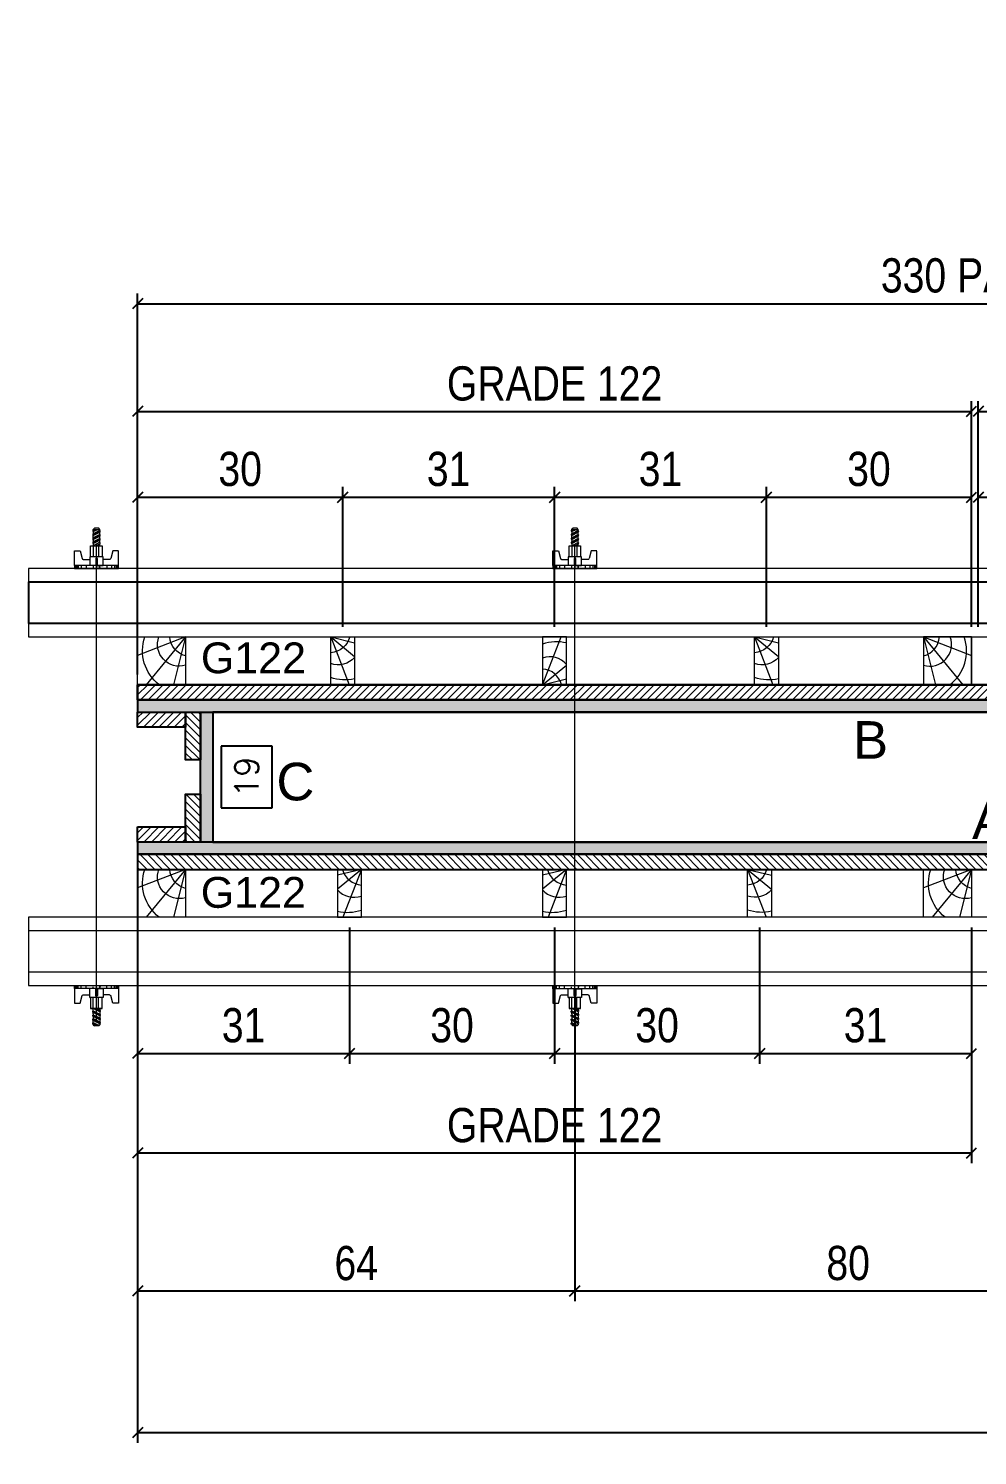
# Model space of a CAD drawing. Extents: x 2949 to 9203, y -16089 to 12527.
# Drawn here: x 4867.7 to 5145.4, y -4241.4 to -3824 of the extents above; entities that cross this region are included whole.
import ezdxf
from ezdxf.enums import TextEntityAlignment as Align

# ---------------------------------------------------------------- set-up
doc = ezdxf.new("R2010")
doc.units = 0
for name, color, linetype, lineweight in [('CONCRETO', 251, 'Continuous', 25), ('Hachura', 251, 'Continuous', 9), ('Madeira', 126, 'Continuous', 18), ('Perfil Metálico', 224, 'Continuous', 18), ('Texto Seção', 7, 'Continuous', 15)]:
    doc.layers.add(name, color=color, linetype=linetype, lineweight=lineweight)
for name, color, linetype in [('COTA', 241, 'Continuous'), ('MEIO_PONT', 93, 'Continuous'), ('Painéis', 200, 'Continuous'), ('SARRAFO', 251, 'Continuous'), ('TEXTO_GERAL', 7, 'Continuous')]:
    doc.layers.add(name, color=color, linetype=linetype)
doc.styles.add('ARIAL', font='arial.ttf')
doc.styles.add('COTA TECNICA 2X', font='techl___.ttf', dxfattribs={"height": 10})
doc.styles.add('ROMANS', font='romans.shx')
doc.styles.add('SANSSERIF', font='sas_____.pfb')
doc.dimstyles.new('Cota Seção interna', dxfattribs={"dimtxt": 7, "dimasz": 6, "dimexe": 0.18, "dimexo": 2, "dimgap": -4, "dimtad": 3, "dimdec": 1, "dimlfac": 0.5, "dimzin": 12, "dimdsep": 46, "dimtxsty": 'ROMANS', "dimblk": 'ARCHTICK', "dimcen": 0.09, "dimse1": 1, "dimse2": 1, "dimsd1": 1, "dimsd2": 1, "dimclrd": 180, "dimclre": 5, "dimclrt": 1, "dimadec": 0, "dimazin": 3, "dimtfac": 1, "dimtdec": 1, "dimtofl": 0, "dimtmove": 0, "dimatfit": 3, "dimldrblk": 'ARCHTICK', "dimfxl": 1, "dimtolj": 1, "dimtzin": 0, "dimarcsym": 0})
doc.dimstyles.new('SECAO PILAR', dxfattribs={"dimtxt": 10, "dimasz": 3, "dimexe": 3, "dimexo": 3, "dimgap": 3, "dimtad": 1, "dimdec": 1, "dimlfac": 0.5, "dimzin": 12, "dimdsep": 46, "dimtxsty": 'COTA TECNICA 2X', "dimblk1": 'OBLIQUE', "dimblk2": 'OBLIQUE', "dimsah": 1, "dimcen": 0.9, "dimclrd": 256, "dimclre": 256, "dimclrt": 256, "dimadec": 1, "dimazin": 3, "dimtfac": 1, "dimtdec": 1, "dimtmove": 0, "dimatfit": 3, "dimfxl": 1, "dimtolj": 1, "dimtzin": 12, "dimarcsym": 0})

# ---------------------------------------------------------------- blocks, each defined once
blk = doc.blocks.new('*D1775')
at = {"layer": 'COTA', "color": 180, "lineweight": -2, "transparency": 16777216}
for p, q in [((4939.01, -4033.97), (4924.01, -4033.97)), ((4924.01, -4033.97), (4924.01, -4051.97)), ((4939.01, -4051.97), (4939.01, -4033.97)), ((4924.01, -4051.97), (4939.01, -4051.97))]:
    blk.add_line(p, q, dxfattribs=at)
at = {"layer": 'Defpoints', "color": 0, "transparency": 16777216}
for p in [(4922, -4023.97), (4943.01, -4023.97), (4922, -4061.97)]:
    blk.add_point(p, dxfattribs=at)
at = {"layer": 'COTA', "color": 1, "transparency": 16777216, "insert": (4931.51, -4042.97), "char_height": 7, "attachment_point": 5, "rotation": 90, "style": 'ROMANS'}
blk.add_mtext('\\A1;19', dxfattribs=at)
blk = doc.blocks.new('_ArchTick')
at = {"color": 0, "linetype": 'ByBlock', "const_width": 0.15}
blk.add_lwpolyline([(-0.5, -0.5), (0.5, 0.5)], dxfattribs=at)
blk = doc.blocks.new('*D1801')
at = {"layer": 'COTA', "color": 180, "lineweight": -2, "transparency": 16777216}
for p, q in [((5272.6, -4027.8), (5246.6, -4027.8)), ((5246.6, -4027.8), (5246.6, -4042.8)), ((5272.6, -4042.8), (5272.6, -4027.8)), ((5246.6, -4042.8), (5272.6, -4042.8))]:
    blk.add_line(p, q, dxfattribs=at)
at = {"layer": 'Defpoints', "color": 0, "transparency": 16777216}
for p in [(4921.6, -4046.8), (4921.6, -4061.97), (5597.6, -4061.97)]:
    blk.add_point(p, dxfattribs=at)
at = {"layer": 'COTA', "color": 1, "transparency": 16777216, "insert": (5259.6, -4035.3), "char_height": 7, "attachment_point": 5, "style": 'ROMANS'}
blk.add_mtext('\\A1;338', dxfattribs=at)
blk = doc.blocks.new('C')
at = {"layer": 'Hachura', "color": 0}
for p, q in [((0, 3.22), (0, -3.22)), ((0.45, 3.22), (0, 3.22)), ((0.46, 3.16), (0, 3.16)), ((0.46, 3.05), (0, 3.05)), ((0.46, 2.88), (0, 2.88)), ((0, 2.75), (0, -1.16)), ((0.46, 2.65), (0, 2.65)), ((0.46, 2.23), (0, 2.23)), ((0.45, -3.23), (0.45, 3.22)), ((0.45, 3.22), (2.58, 3.22)), ((2.58, 2.39), (1.47, 2.09)), ((2.58, 3.22), (2.58, 2.39)), ((0.46, 1.51), (0, 1.51)), ((0.39, 0.49), (0.17, 0.49)), ((1.74, 0.97), (0.45, 0.97)), ((1.45, 0.1), (0.45, 0.1)), ((1.35, 1.94), (1.35, 0.96)), ((1.74, -0.97), (1.74, 0.97)), ((1.74, 0.97), (1.74, 0.84)), ((1.74, 0.97), (1.74, 0.84)), ((1.74, 0.84), (3.35, 0.84)), ((3.35, 0.45), (1.74, 0.45)), ((3.32, 0.84), (3.32, -0.84)), ((3.35, 0.84), (3.35, -0.84)), ((3.68, 0.45), (3.35, 0.45)), ((3.84, -0.52), (3.35, 0.45)), ((3.35, 0.06), (3.67, -0.57)), ((3.68, 0.45), (4.16, -0.52)), ((3.72, 0.5), (4.25, -0.57)), ((4.37, -0.55), (3.83, 0.53)), ((4.15, 0.45), (3.93, 0.45)), ((4.42, -0.52), (3.93, 0.45)), ((4.15, 0.45), (4.26, 0.45)), ((4.26, 0.45), (4.74, -0.52)), ((4.3, 0.5), (4.83, -0.57)), ((4.95, -0.55), (4.41, 0.53)), ((4.51, 0.45), (4.84, 0.45)), ((5, -0.52), (4.51, 0.45)), ((4.84, 0.45), (5.32, -0.52)), ((4.88, 0.5), (5.41, -0.57)), ((5.53, -0.55), (4.99, 0.53)), ((5.58, -0.52), (5.09, 0.45)), ((5.42, 0.45), (5.09, 0.45)), ((5.58, -0.52), (5.09, 0.45)), ((5.42, 0.45), (5.74, -0.19)), ((5.46, 0.5), (5.74, -0.07)), ((5.74, 0.19), (5.57, 0.53)), ((5.74, 0.32), (5.68, 0.45)), ((5.68, 0.45), (5.74, 0.45)), ((5.74, 0.45), (5.9, 0.29)), ((5.74, 0.45), (5.74, -0.52)), ((5.9, -0.36), (5.9, 0.29)), ((0.45, 0), (0, 0)), ((0.46, -1.52), (0, -1.52)), ((0.08, -0.48), (0.29, -0.48)), ((0.29, -0.48), (0.4, -0.48)), ((0.45, 0), (0.45, -0.97)), ((0.45, -0.16), (1.45, -0.16)), ((0.45, -0.65), (0.45, -0.32)), ((0.45, -3.23), (0.45, -0.65)), ((0.45, -0.97), (1.74, -0.97)), ((1.35, -1.94), (1.35, -0.97)), ((3.35, -0.32), (1.74, -0.32)), ((3.35, -0.84), (1.74, -0.84)), ((3.35, -0.07), (3.58, -0.52)), ((3.35, -0.52), (3.58, -0.52)), ((3.84, -0.52), (4.16, -0.52)), ((4.42, -0.52), (4.74, -0.52)), ((4.63, -0.52), (4.74, -0.52)), ((5, -0.52), (5.32, -0.52)), ((5.58, -0.52), (5.74, -0.52)), ((5.74, -0.52), (5.9, -0.36)), ((5.74, -0.52), (5.74, -0.52)), ((0.46, -2.23), (0, -2.23)), ((0.46, -2.65), (0, -2.65)), ((0.46, -2.88), (0, -2.88)), ((0.46, -3.05), (0, -3.05)), ((0.46, -3.16), (0, -3.16)), ((0, -3.22), (2.57, -3.22)), ((2.58, -2.39), (1.47, -2.1)), ((2.58, -3.23), (2.58, -2.39))]:
    blk.add_line(p, q, dxfattribs=at)
for centre, radius, start, end in [((1.52, 1.94), 0.161, 104.7436, 180), ((1.44, -0.03), 0.129, 272.695, 87.305), ((3.81, 0.39), 0.143, 25.5688, 154.4312), ((4.39, 0.39), 0.143, 25.5688, 154.4312), ((4.97, 0.39), 0.143, 25.5688, 154.4312), ((5.55, 0.39), 0.143, 25.5688, 154.4312), ((0.17, -0.37), 0.174, 221.744, 317.8592), ((1.52, -1.94), 0.161, 180, 255.2564), ((3.71, -0.4), 0.174, 222.1408, 318.256), ((4.29, -0.4), 0.174, 222.1408, 318.256), ((4.87, -0.4), 0.174, 222.1408, 318.256), ((5.45, -0.4), 0.174, 222.1408, 318.256), ((5.61, -0.4), 0.174, 317.8592, 318.256)]:
    blk.add_arc(centre, radius, start, end, dxfattribs=at)
blk = doc.blocks.new('_Oblique')
at = {"color": 0, "linetype": 'ByBlock', "lineweight": -2}
blk.add_line((-0.5, -0.5), (0.5, 0.5), dxfattribs=at)
blk = doc.blocks.new('*D1802')
at = {"layer": 'COTA', "lineweight": -2, "transparency": 16777216}
for p, q in [((4899.6, -4012.97), (4899.6, -3901.48)), ((5559.6, -4012.97), (5559.6, -3901.48)), ((4899.6, -3904.48), (5559.6, -3904.48))]:
    blk.add_line(p, q, dxfattribs=at)
at = {"layer": 'Defpoints', "color": 0, "transparency": 16777216}
for p in [(5559.6, -3904.48), (4899.6, -4015.97), (5559.6, -4015.97)]:
    blk.add_point(p, dxfattribs=at)
at = {"layer": 'COTA', "lineweight": -2, "transparency": 16777216, "xscale": 3, "yscale": 3, "zscale": 3, "rotation": 180}
blk.add_blockref('_Oblique', (4899.6, -3904.48), dxfattribs=at)
at = {"layer": 'COTA', "lineweight": -2, "transparency": 16777216, "xscale": 3, "yscale": 3, "zscale": 3}
blk.add_blockref('_Oblique', (5559.6, -3904.48), dxfattribs=at)
at = {"layer": 'COTA', "transparency": 16777216, "insert": (5148.6, -3896.26), "char_height": 10, "attachment_point": 5, "style": 'COTA TECNICA 2X'}
blk.add_mtext('\\A1;330 PAINEL', dxfattribs=at)
blk = doc.blocks.new('PONTALETE')
at = {"layer": 'Madeira'}
for q in [(2.71, 7), (7, 5.76), (7, 1.74)]:
    blk.add_line((0, 0), q, dxfattribs=at)
blk.add_lwpolyline([(0, 0), (7, 0), (7, 7), (0, 7)], close=True, dxfattribs=at)
for centre, radius, start, end in [((2.04, 0.06), 6.23, 37.2818, 109.0913), ((1.09, 0.9), 3.19, 343.603, 109.9847), ((-0.21, -0.78), 3.09, 14.6322, 86.0383)]:
    blk.add_arc(centre, radius, start, end, dxfattribs=at)
blk = doc.blocks.new('MEIO PONTALETE')
at = {"layer": 'Madeira'}
for q in [(2.71, 7), (3.5, 2.88), (3.5, 0.87)]:
    blk.add_line((0, 0), q, dxfattribs=at)
blk.add_lwpolyline([(0, 0), (3.5, 0), (3.5, 7), (0, 7)], close=True, dxfattribs=at)
for centre, radius, start, end in [((2.04, 0.06), 6.23, 76.4499, 109.0913), ((1.09, 0.9), 3.19, 40.9063, 109.9847), ((-0.21, -0.78), 3.09, 14.6322, 86.0383)]:
    blk.add_arc(centre, radius, start, end, dxfattribs=at)
blk = doc.blocks.new('*D1805')
at = {"layer": 'COTA', "lineweight": -2, "transparency": 16777216}
for p, q in [((4899.6, -3998.97), (4899.6, -3958.1)), ((4899.6, -3961.1), (4959.6, -3961.1)), ((4959.6, -3998.97), (4959.6, -3958.1))]:
    blk.add_line(p, q, dxfattribs=at)
at = {"layer": 'Defpoints', "color": 0, "transparency": 16777216}
for p in [(4959.6, -3961.1), (4899.6, -4001.97), (4959.6, -4001.97)]:
    blk.add_point(p, dxfattribs=at)
at = {"layer": 'COTA', "lineweight": -2, "transparency": 16777216, "xscale": 3, "yscale": 3, "zscale": 3, "rotation": 180}
blk.add_blockref('_Oblique', (4899.6, -3961.1), dxfattribs=at)
at = {"layer": 'COTA', "lineweight": -2, "transparency": 16777216, "xscale": 3, "yscale": 3, "zscale": 3}
blk.add_blockref('_Oblique', (4959.6, -3961.1), dxfattribs=at)
at = {"layer": 'COTA', "transparency": 16777216, "insert": (4929.6, -3952.88), "char_height": 10, "attachment_point": 5, "style": 'COTA TECNICA 2X'}
blk.add_mtext('\\A1;30', dxfattribs=at)
blk = doc.blocks.new('*D1806')
at = {"layer": 'COTA', "lineweight": -2, "transparency": 16777216}
for p, q in [((4959.6, -3998.97), (4959.6, -3958.1)), ((4959.6, -3961.1), (5021.6, -3961.1)), ((5021.6, -3998.97), (5021.6, -3958.1))]:
    blk.add_line(p, q, dxfattribs=at)
at = {"layer": 'Defpoints', "color": 0, "transparency": 16777216}
for p in [(5021.6, -3961.1), (4959.6, -4001.97), (5021.6, -4001.97)]:
    blk.add_point(p, dxfattribs=at)
at = {"layer": 'COTA', "lineweight": -2, "transparency": 16777216, "xscale": 3, "yscale": 3, "zscale": 3, "rotation": 180}
blk.add_blockref('_Oblique', (4959.6, -3961.1), dxfattribs=at)
at = {"layer": 'COTA', "lineweight": -2, "transparency": 16777216, "xscale": 3, "yscale": 3, "zscale": 3}
blk.add_blockref('_Oblique', (5021.6, -3961.1), dxfattribs=at)
at = {"layer": 'COTA', "transparency": 16777216, "insert": (4990.6, -3952.88), "char_height": 10, "attachment_point": 5, "style": 'COTA TECNICA 2X'}
blk.add_mtext('\\A1;31', dxfattribs=at)
blk = doc.blocks.new('*D1807')
at = {"layer": 'COTA', "lineweight": -2, "transparency": 16777216}
for p, q in [((5021.6, -3998.97), (5021.6, -3958.1)), ((5021.6, -3961.1), (5083.6, -3961.1)), ((5083.6, -3998.97), (5083.6, -3958.1))]:
    blk.add_line(p, q, dxfattribs=at)
at = {"layer": 'Defpoints', "color": 0, "transparency": 16777216}
for p in [(5083.6, -3961.1), (5021.6, -4001.97), (5083.6, -4001.97)]:
    blk.add_point(p, dxfattribs=at)
at = {"layer": 'COTA', "lineweight": -2, "transparency": 16777216, "xscale": 3, "yscale": 3, "zscale": 3, "rotation": 180}
blk.add_blockref('_Oblique', (5021.6, -3961.1), dxfattribs=at)
at = {"layer": 'COTA', "lineweight": -2, "transparency": 16777216, "xscale": 3, "yscale": 3, "zscale": 3}
blk.add_blockref('_Oblique', (5083.6, -3961.1), dxfattribs=at)
at = {"layer": 'COTA', "transparency": 16777216, "insert": (5052.6, -3952.88), "char_height": 10, "attachment_point": 5, "style": 'COTA TECNICA 2X'}
blk.add_mtext('\\A1;31', dxfattribs=at)
blk = doc.blocks.new('*D1808')
at = {"layer": 'COTA', "lineweight": -2, "transparency": 16777216}
for p, q in [((5083.6, -3998.97), (5083.6, -3958.1)), ((5083.6, -3961.1), (5143.6, -3961.1)), ((5143.6, -3998.97), (5143.6, -3958.1))]:
    blk.add_line(p, q, dxfattribs=at)
at = {"layer": 'Defpoints', "color": 0, "transparency": 16777216}
for p in [(5143.6, -3961.1), (5083.6, -4001.97), (5143.6, -4001.97)]:
    blk.add_point(p, dxfattribs=at)
at = {"layer": 'COTA', "lineweight": -2, "transparency": 16777216, "xscale": 3, "yscale": 3, "zscale": 3, "rotation": 180}
blk.add_blockref('_Oblique', (5083.6, -3961.1), dxfattribs=at)
at = {"layer": 'COTA', "lineweight": -2, "transparency": 16777216, "xscale": 3, "yscale": 3, "zscale": 3}
blk.add_blockref('_Oblique', (5143.6, -3961.1), dxfattribs=at)
at = {"layer": 'COTA', "transparency": 16777216, "insert": (5113.6, -3952.88), "char_height": 10, "attachment_point": 5, "style": 'COTA TECNICA 2X'}
blk.add_mtext('\\A1;30', dxfattribs=at)
blk = doc.blocks.new('*D1809')
at = {"layer": 'COTA', "lineweight": -2, "transparency": 16777216}
for p, q in [((4899.6, -3998.97), (4899.6, -3932.98)), ((4899.6, -3935.98), (5143.6, -3935.98)), ((5143.6, -3998.97), (5143.6, -3932.98))]:
    blk.add_line(p, q, dxfattribs=at)
at = {"layer": 'Defpoints', "color": 0, "transparency": 16777216}
for p in [(5143.6, -3935.98), (4899.6, -4001.97), (5143.6, -4001.97)]:
    blk.add_point(p, dxfattribs=at)
at = {"layer": 'COTA', "lineweight": -2, "transparency": 16777216, "xscale": 3, "yscale": 3, "zscale": 3, "rotation": 180}
blk.add_blockref('_Oblique', (4899.6, -3935.98), dxfattribs=at)
at = {"layer": 'COTA', "lineweight": -2, "transparency": 16777216, "xscale": 3, "yscale": 3, "zscale": 3}
blk.add_blockref('_Oblique', (5143.6, -3935.98), dxfattribs=at)
at = {"layer": 'COTA', "transparency": 16777216, "insert": (5021.6, -3927.87), "char_height": 10, "attachment_point": 5, "style": 'COTA TECNICA 2X'}
blk.add_mtext('\\A1;GRADE 122', dxfattribs=at)
blk = doc.blocks.new('*D1763')
at = {"layer": 'COTA', "lineweight": -2, "transparency": 16777216}
for p, q in [((4899.6, -4086.97), (4899.6, -4126.85)), ((4961.6, -4086.97), (4961.6, -4126.85)), ((4899.6, -4123.85), (4961.6, -4123.85))]:
    blk.add_line(p, q, dxfattribs=at)
at = {"layer": 'Defpoints', "color": 0, "transparency": 16777216}
for p in [(4899.6, -4083.97), (4961.6, -4083.97), (4961.6, -4123.85)]:
    blk.add_point(p, dxfattribs=at)
at = {"layer": 'COTA', "lineweight": -2, "transparency": 16777216, "xscale": 3, "yscale": 3, "zscale": 3, "rotation": 180}
blk.add_blockref('_Oblique', (4899.6, -4123.85), dxfattribs=at)
at = {"layer": 'COTA', "lineweight": -2, "transparency": 16777216, "xscale": 3, "yscale": 3, "zscale": 3}
blk.add_blockref('_Oblique', (4961.6, -4123.85), dxfattribs=at)
at = {"layer": 'COTA', "transparency": 16777216, "insert": (4930.6, -4115.63), "char_height": 10, "attachment_point": 5, "style": 'COTA TECNICA 2X'}
blk.add_mtext('\\A1;31', dxfattribs=at)
blk = doc.blocks.new('*D1764')
at = {"layer": 'COTA', "lineweight": -2, "transparency": 16777216}
for p, q in [((4961.6, -4086.97), (4961.6, -4126.85)), ((5021.6, -4086.97), (5021.6, -4126.85)), ((4961.6, -4123.85), (5021.6, -4123.85))]:
    blk.add_line(p, q, dxfattribs=at)
at = {"layer": 'Defpoints', "color": 0, "transparency": 16777216}
for p in [(4961.6, -4083.97), (5021.6, -4083.97), (5021.6, -4123.85)]:
    blk.add_point(p, dxfattribs=at)
at = {"layer": 'COTA', "lineweight": -2, "transparency": 16777216, "xscale": 3, "yscale": 3, "zscale": 3, "rotation": 180}
blk.add_blockref('_Oblique', (4961.6, -4123.85), dxfattribs=at)
at = {"layer": 'COTA', "lineweight": -2, "transparency": 16777216, "xscale": 3, "yscale": 3, "zscale": 3}
blk.add_blockref('_Oblique', (5021.6, -4123.85), dxfattribs=at)
at = {"layer": 'COTA', "transparency": 16777216, "insert": (4991.6, -4115.63), "char_height": 10, "attachment_point": 5, "style": 'COTA TECNICA 2X'}
blk.add_mtext('\\A1;30', dxfattribs=at)
blk = doc.blocks.new('*D1765')
at = {"layer": 'COTA', "lineweight": -2, "transparency": 16777216}
for p, q in [((5021.6, -4086.97), (5021.6, -4126.85)), ((5081.6, -4086.97), (5081.6, -4126.85)), ((5021.6, -4123.85), (5081.6, -4123.85))]:
    blk.add_line(p, q, dxfattribs=at)
at = {"layer": 'Defpoints', "color": 0, "transparency": 16777216}
for p in [(5021.6, -4083.97), (5081.6, -4083.97), (5081.6, -4123.85)]:
    blk.add_point(p, dxfattribs=at)
at = {"layer": 'COTA', "lineweight": -2, "transparency": 16777216, "xscale": 3, "yscale": 3, "zscale": 3, "rotation": 180}
blk.add_blockref('_Oblique', (5021.6, -4123.85), dxfattribs=at)
at = {"layer": 'COTA', "lineweight": -2, "transparency": 16777216, "xscale": 3, "yscale": 3, "zscale": 3}
blk.add_blockref('_Oblique', (5081.6, -4123.85), dxfattribs=at)
at = {"layer": 'COTA', "transparency": 16777216, "insert": (5051.6, -4115.63), "char_height": 10, "attachment_point": 5, "style": 'COTA TECNICA 2X'}
blk.add_mtext('\\A1;30', dxfattribs=at)
blk = doc.blocks.new('*D1766')
at = {"layer": 'COTA', "lineweight": -2, "transparency": 16777216}
for p, q in [((5081.6, -4086.97), (5081.6, -4126.85)), ((5143.6, -4086.97), (5143.6, -4126.85)), ((5081.6, -4123.85), (5143.6, -4123.85))]:
    blk.add_line(p, q, dxfattribs=at)
at = {"layer": 'Defpoints', "color": 0, "transparency": 16777216}
for p in [(5081.6, -4083.97), (5143.6, -4083.97), (5143.6, -4123.85)]:
    blk.add_point(p, dxfattribs=at)
at = {"layer": 'COTA', "lineweight": -2, "transparency": 16777216, "xscale": 3, "yscale": 3, "zscale": 3, "rotation": 180}
blk.add_blockref('_Oblique', (5081.6, -4123.85), dxfattribs=at)
at = {"layer": 'COTA', "lineweight": -2, "transparency": 16777216, "xscale": 3, "yscale": 3, "zscale": 3}
blk.add_blockref('_Oblique', (5143.6, -4123.85), dxfattribs=at)
at = {"layer": 'COTA', "transparency": 16777216, "insert": (5112.6, -4115.63), "char_height": 10, "attachment_point": 5, "style": 'COTA TECNICA 2X'}
blk.add_mtext('\\A1;31', dxfattribs=at)
blk = doc.blocks.new('*D1767')
at = {"layer": 'COTA', "lineweight": -2, "transparency": 16777216}
for p, q in [((4899.6, -4086.97), (4899.6, -4155.97)), ((5143.6, -4086.97), (5143.6, -4155.97)), ((5143.6, -4152.97), (4899.6, -4152.97))]:
    blk.add_line(p, q, dxfattribs=at)
at = {"layer": 'Defpoints', "color": 0, "transparency": 16777216}
for p in [(4899.6, -4083.97), (5143.6, -4083.97), (4899.6, -4152.97)]:
    blk.add_point(p, dxfattribs=at)
at = {"layer": 'COTA', "lineweight": -2, "transparency": 16777216, "xscale": 3, "yscale": 3, "zscale": 3, "rotation": 180}
blk.add_blockref('_Oblique', (4899.6, -4152.97), dxfattribs=at)
at = {"layer": 'COTA', "lineweight": -2, "transparency": 16777216, "xscale": 3, "yscale": 3, "zscale": 3}
blk.add_blockref('_Oblique', (5143.6, -4152.97), dxfattribs=at)
at = {"layer": 'COTA', "transparency": 16777216, "insert": (5021.6, -4144.87), "char_height": 10, "attachment_point": 5, "style": 'COTA TECNICA 2X'}
blk.add_mtext('\\A1;GRADE 122', dxfattribs=at)
blk = doc.blocks.new('*D1770')
at = {"layer": 'COTA', "lineweight": -2, "transparency": 16777216}
for p, q in [((5145.6, -3998.97), (5145.6, -3932.98)), ((5145.6, -3935.98), (5305.6, -3935.98)), ((5305.6, -3998.97), (5305.6, -3932.98))]:
    blk.add_line(p, q, dxfattribs=at)
at = {"layer": 'Defpoints', "color": 0, "transparency": 16777216}
for p in [(5305.6, -3935.98), (5145.6, -4001.97), (5305.6, -4001.97)]:
    blk.add_point(p, dxfattribs=at)
at = {"layer": 'COTA', "lineweight": -2, "transparency": 16777216, "xscale": 3, "yscale": 3, "zscale": 3, "rotation": 180}
blk.add_blockref('_Oblique', (5145.6, -3935.98), dxfattribs=at)
at = {"layer": 'COTA', "lineweight": -2, "transparency": 16777216, "xscale": 3, "yscale": 3, "zscale": 3}
blk.add_blockref('_Oblique', (5305.6, -3935.98), dxfattribs=at)
at = {"layer": 'COTA', "transparency": 16777216, "insert": (5225.6, -3927.85), "char_height": 10, "attachment_point": 5, "style": 'COTA TECNICA 2X'}
blk.add_mtext('\\A1;GRADE 80', dxfattribs=at)
blk = doc.blocks.new('*D1772')
at = {"layer": 'COTA', "lineweight": -2, "transparency": 16777216}
for p, q in [((5145.6, -3998.97), (5145.6, -3958.1)), ((5145.6, -3961.1), (5199.6, -3961.1)), ((5199.6, -3998.97), (5199.6, -3958.1))]:
    blk.add_line(p, q, dxfattribs=at)
at = {"layer": 'Defpoints', "color": 0, "transparency": 16777216}
for p in [(5199.6, -3961.1), (5145.6, -4001.97), (5199.6, -4001.97)]:
    blk.add_point(p, dxfattribs=at)
at = {"layer": 'COTA', "lineweight": -2, "transparency": 16777216, "xscale": 3, "yscale": 3, "zscale": 3, "rotation": 180}
blk.add_blockref('_Oblique', (5145.6, -3961.1), dxfattribs=at)
at = {"layer": 'COTA', "lineweight": -2, "transparency": 16777216, "xscale": 3, "yscale": 3, "zscale": 3}
blk.add_blockref('_Oblique', (5199.6, -3961.1), dxfattribs=at)
at = {"layer": 'COTA', "transparency": 16777216, "insert": (5172.6, -3953.03), "char_height": 10, "attachment_point": 5, "style": 'COTA TECNICA 2X'}
blk.add_mtext('\\A1;27', dxfattribs=at)
blk = doc.blocks.new('*D1796')
at = {"layer": 'COTA', "lineweight": -2, "transparency": 16777216}
for p, q in [((4899.6, -4086.97), (4899.6, -4196.33)), ((5027.52, -4106.97), (5027.52, -4196.33)), ((4899.6, -4193.33), (5027.52, -4193.33))]:
    blk.add_line(p, q, dxfattribs=at)
at = {"layer": 'Defpoints', "color": 0, "transparency": 16777216}
for p in [(4899.6, -4083.97), (5027.52, -4103.97), (5027.52, -4193.33)]:
    blk.add_point(p, dxfattribs=at)
at = {"layer": 'COTA', "lineweight": -2, "transparency": 16777216, "xscale": 3, "yscale": 3, "zscale": 3, "rotation": 180}
blk.add_blockref('_Oblique', (4899.6, -4193.33), dxfattribs=at)
at = {"layer": 'COTA', "lineweight": -2, "transparency": 16777216, "xscale": 3, "yscale": 3, "zscale": 3}
blk.add_blockref('_Oblique', (5027.52, -4193.33), dxfattribs=at)
at = {"layer": 'COTA', "transparency": 16777216, "insert": (4963.56, -4185.23), "char_height": 10, "attachment_point": 5, "style": 'COTA TECNICA 2X'}
blk.add_mtext('\\A1;64', dxfattribs=at)
blk = doc.blocks.new('*D1797')
at = {"layer": 'COTA', "linetype": 'ByBlock', "lineweight": -2, "transparency": 16777216}
for p, q in [((5027.52, -4106.97), (5027.52, -4196.33)), ((5187.52, -4106.97), (5187.52, -4196.33)), ((5027.52, -4193.33), (5187.52, -4193.33))]:
    blk.add_line(p, q, dxfattribs=at)
at = {"layer": 'Defpoints', "color": 0, "linetype": 'ByBlock', "transparency": 16777216}
for p in [(5027.52, -4103.97), (5187.52, -4103.97), (5187.52, -4193.33)]:
    blk.add_point(p, dxfattribs=at)
at = {"layer": 'COTA', "linetype": 'ByBlock', "lineweight": -2, "transparency": 16777216, "xscale": 3, "yscale": 3, "zscale": 3, "rotation": 180}
blk.add_blockref('_Oblique', (5027.52, -4193.33), dxfattribs=at)
at = {"layer": 'COTA', "linetype": 'ByBlock', "lineweight": -2, "transparency": 16777216, "xscale": 3, "yscale": 3, "zscale": 3}
blk.add_blockref('_Oblique', (5187.52, -4193.33), dxfattribs=at)
at = {"layer": 'COTA', "linetype": 'ByBlock', "transparency": 16777216, "insert": (5107.52, -4185.2), "char_height": 10, "attachment_point": 5, "style": 'COTA TECNICA 2X'}
blk.add_mtext('\\A1;80', dxfattribs=at)
blk = doc.blocks.new('*D1800')
at = {"layer": 'COTA', "linetype": 'ByBlock', "lineweight": -2, "transparency": 16777216}
for p, q in [((4899.6, -4064.97), (4899.6, -4237.76)), ((5619.6, -4064.97), (5619.6, -4237.76)), ((4899.6, -4234.76), (5619.6, -4234.76))]:
    blk.add_line(p, q, dxfattribs=at)
at = {"layer": 'Defpoints', "color": 0, "linetype": 'ByBlock', "transparency": 16777216}
for p in [(4899.6, -4061.97), (5619.6, -4061.97), (5619.6, -4234.76)]:
    blk.add_point(p, dxfattribs=at)
at = {"layer": 'COTA', "linetype": 'ByBlock', "lineweight": -2, "transparency": 16777216, "xscale": 3, "yscale": 3, "zscale": 3, "rotation": 180}
blk.add_blockref('_Oblique', (4899.6, -4234.76), dxfattribs=at)
at = {"layer": 'COTA', "linetype": 'ByBlock', "lineweight": -2, "transparency": 16777216, "xscale": 3, "yscale": 3, "zscale": 3}
blk.add_blockref('_Oblique', (5619.6, -4234.76), dxfattribs=at)
at = {"layer": 'COTA', "linetype": 'ByBlock', "transparency": 16777216, "insert": (5259.6, -4226.54), "char_height": 10, "attachment_point": 5, "style": 'COTA TECNICA 2X'}
blk.add_mtext('\\A1;360 PAINEL', dxfattribs=at)

msp = doc.modelspace()

# ---------------------------------------------------------------- hatches: boundary and pattern name
at = {"layer": 'Hachura'}
h = msp.add_hatch(dxfattribs=at)
h.set_pattern_fill('ANSI31', color=256, scale=0.5, angle=360, style=0)
h.set_pattern_definition([(45, (15443.9696, 18983.3115), (-1.12253202, 1.12253202), [])])
h.paths.add_polyline_path([(4899.6, -4020.37), (4899.6, -4015.97), (5559.6, -4015.97), (5559.6, -4020.37)])
h = msp.add_hatch(color=256, dxfattribs=at)
h.dxf.hatch_style = 1
h.paths.add_polyline_path([(4899.6, -4023.97), (5559.6, -4023.97), (5559.6, -4020.37), (4899.6, -4020.37)])
h = msp.add_hatch(dxfattribs=at)
h.set_pattern_fill('ANSI31', color=256, scale=0.5, angle=180, style=0)
h.set_pattern_definition([(225, (-3876.934, -26692.3048), (1.12253202, -1.12253202), [])])
h.paths.add_polyline_path([(4913.6, -4028.37), (4913.6, -4023.97), (4899.6, -4023.97), (4899.6, -4028.37)])
h = msp.add_hatch(dxfattribs=at)
h.set_pattern_fill('ANSI31', color=256, scale=0.5, angle=90, style=0)
h.set_pattern_definition([(135, (-16948.1904, 5830.4552), (-1.12253202, -1.12253202), [])])
h.paths.add_polyline_path([(4913.6, -4037.97), (4918, -4037.97), (4918, -4023.97), (4913.6, -4023.97)])
h = msp.add_hatch(color=256, dxfattribs=at)
h.dxf.hatch_style = 1
h.paths.add_polyline_path([(4921.6, -4061.97), (4918, -4061.97), (4918, -4023.97), (4921.6, -4023.97)])
h = msp.add_hatch(dxfattribs=at)
h.set_pattern_fill('ANSI31', color=256, scale=0.5, angle=90, style=0)
h.set_pattern_definition([(135, (-16948.1904, 5854.4552), (-1.12253202, -1.12253202), [])])
h.paths.add_polyline_path([(4913.6, -4061.97), (4918, -4061.97), (4918, -4047.97), (4913.6, -4047.97)])
h = msp.add_hatch(dxfattribs=at)
h.set_pattern_fill('ANSI31', color=256, scale=0.5, angle=180, style=0)
h.set_pattern_definition([(225, (-3876.934, -26658.7048), (1.12253202, -1.12253202), [])])
h.paths.add_polyline_path([(4913.6, -4061.97), (4913.6, -4057.57), (4899.6, -4057.57), (4899.6, -4061.97)])
h = msp.add_hatch(color=256, dxfattribs=at)
h.dxf.hatch_style = 1
h.paths.add_polyline_path([(5619.6, -4065.57), (5619.6, -4061.97), (4899.6, -4061.97), (4899.6, -4065.57)])
h = msp.add_hatch(dxfattribs=at)
h.set_pattern_fill('ANSI31', color=256, scale=0.5, angle=270, style=0)
h.set_pattern_definition([(315, (-2321.772, -14990.3994), (1.12253202, 1.12253202), [])])
h.paths.add_polyline_path([(4899.6, -4069.97), (4899.6, -4065.57), (5619.6, -4065.57), (5619.6, -4069.97)])

# ---------------------------------------------------------------- linework, layer by layer
at = {"layer": 'CONCRETO', "color": 2}
msp.add_lwpolyline([(5597.6, -3823.97), (5559.6, -3823.97), (5559.6, -4023.97), (4921.6, -4023.97), (4921.6, -4061.97), (5597.6, -4061.97)], close=True, dxfattribs=at)
at = {"layer": 'Hachura'}
for p, q in [((4887.52, -4114.77), (4887.53, -3974.97)), ((5027.52, -4114.78), (5027.53, -3974.98))]:
    msp.add_line(p, q, dxfattribs=at)
at = {"layer": 'Madeira'}
for points in [[(4899.6, -4015.97), (4899.6, -4001.97), (5143.6, -4001.97), (5143.6, -4015.97)], [(5619.6, -4069.97), (5619.6, -4083.97), (4899.6, -4083.97), (4899.6, -4069.97)], [(4899.6, -4083.97), (4899.6, -4069.97), (5143.6, -4069.97), (5143.6, -4083.97)]]:
    msp.add_lwpolyline(points, close=True, dxfattribs=at)
at = {"layer": 'Painéis'}
for points in [[(4899.6, -4023.97), (5559.6, -4023.97), (5559.6, -4020.37), (4899.6, -4020.37)], [(4921.6, -4061.97), (4918, -4061.97), (4918, -4023.97), (4921.6, -4023.97)], [(5619.6, -4065.57), (5619.6, -4061.97), (4899.6, -4061.97), (4899.6, -4065.57)]]:
    msp.add_lwpolyline(points, close=True, dxfattribs=at)
at = {"layer": 'Perfil Metálico'}
for points in [[(4867.67, -3981.97), (4867.67, -4001.97), (5551.6, -4001.97), (5551.6, -3981.97)], [(4867.67, -4083.97), (4867.67, -4103.97), (5657.93, -4103.97), (5657.93, -4083.97)], [(5657.93, -4099.97), (5657.93, -4087.97), (4867.67, -4087.97), (4867.67, -4099.97)]]:
    msp.add_lwpolyline(points, close=True, dxfattribs=at)
at = {"layer": 'SARRAFO'}
for points in [[(5551.6, -3997.97), (5551.6, -3985.97), (4867.67, -3985.97), (4867.67, -3997.97)], [(5559.6, -4015.97), (4899.6, -4015.97), (4899.6, -4020.37), (5559.6, -4020.37)], [(5559.6, -4015.97), (5559.6, -4020.37), (4899.6, -4020.37), (4899.6, -4015.97)], [(4899.6, -4023.97), (4913.6, -4023.97), (4913.6, -4028.37), (4899.6, -4028.37)], [(4918, -4023.97), (4918, -4037.97), (4913.6, -4037.97), (4913.6, -4023.97)], [(4918, -4047.97), (4918, -4061.97), (4913.6, -4061.97), (4913.6, -4047.97)], [(4899.6, -4057.57), (4913.6, -4057.57), (4913.6, -4061.97), (4899.6, -4061.97)], [(5619.6, -4065.57), (4899.6, -4065.57), (4899.6, -4069.97), (5619.6, -4069.97)], [(5619.6, -4065.57), (4899.6, -4065.57), (4899.6, -4069.97), (5619.6, -4069.97)]]:
    msp.add_lwpolyline(points, close=True, dxfattribs=at)

# ---------------------------------------------------------------- block references
at = {"layer": 'Hachura', "linetype": 'Continuous', "yscale": 2, "zscale": 2}
for p, xscale, rotation in [((4887.52, -3981.97), 2, 90.00000000000001), ((5027.51, -3981.98), 2, 90.00000000000001), ((4887.52, -4103.97), -2, 90), ((5027.51, -4103.98), -2, 90)]:
    msp.add_blockref('C', p, dxfattribs=dict(at, xscale=xscale, rotation=rotation))
at = {"layer": 'Madeira'}
for name, p, xscale, yscale, zscale, rotation in [('PONTALETE', (4913.6, -4001.97), -2, 2, 2, 90), ('MEIO PONTALETE', (4956.1, -4001.97), -1.999999997962732, 1.999999997962732, 1.999999997962732, 180), ('MEIO PONTALETE', (5080.1, -4001.97), -1.999999997962732, 1.999999997962732, 1.999999997962732, 180), ('PONTALETE', (5129.6, -4001.97), 2, 2, 2, 270)]:
    msp.add_blockref(name, p, dxfattribs=dict(at, xscale=xscale, yscale=yscale, zscale=zscale, rotation=rotation))
at = {"layer": 'Madeira', "xscale": 1.999999997962732, "yscale": 1.999999997962732, "zscale": 1.999999997962732}
msp.add_blockref('MEIO PONTALETE', (5018.1, -4015.97), dxfattribs=at)
at = {"layer": 'MEIO_PONT'}
for name, p, xscale, yscale, zscale, rotation in [('PONTALETE', (4913.6, -4069.97), -2, 2, 2, 90), ('MEIO PONTALETE', (4965.1, -4069.97), 1.999999997962732, 1.999999997962732, 1.999999997962732, 180), ('MEIO PONTALETE', (5025.1, -4069.97), 1.999999997962732, 1.999999997962732, 1.999999997962732, 180), ('MEIO PONTALETE', (5078.1, -4069.97), -1.999999997962732, 1.999999997962732, 1.999999997962732, 180), ('PONTALETE', (5143.6, -4069.97), -2, 2, 2, 90)]:
    msp.add_blockref(name, p, dxfattribs=dict(at, xscale=xscale, yscale=yscale, zscale=zscale, rotation=rotation))

# ---------------------------------------------------------------- texts
at = {"layer": 'Texto Seção', "color": 0, "linetype": 'Continuous', "style": 'SANSSERIF'}
msp.add_text('G122', height=9, dxfattribs=at).set_placement((4918.08, -4076.71), align=Align.MIDDLE_LEFT)
at = {"layer": 'TEXTO_GERAL', "color": 0, "linetype": 'Continuous', "style": 'SANSSERIF'}
msp.add_text('G122', height=9, dxfattribs=at).set_placement((4918.11, -4008.09), align=Align.MIDDLE_LEFT)
at = {"layer": 'TEXTO_GERAL', "style": 'ARIAL'}
for s, p in [('B', (5114.08, -4032.11)), ('C', (4945.76, -4044.29)), ('A', (5148.88, -4055.62))]:
    msp.add_text(s, height=11, dxfattribs=at).set_placement(p, align=Align.MIDDLE_CENTER)

# ---------------------------------------------------------------- dimensions: what is measured, and where the dimension line sits
at = {"layer": 'COTA'}
dim = msp.add_linear_dim(base=(5559.6, -3904.48), p1=(4899.6, -4015.97), p2=(5559.6, -4015.97), text='<> PAINEL', dimstyle='SECAO PILAR', dxfattribs=at)
dim.commit()
dim.dimension.update_dxf_attribs({"geometry": '*D1802', "text_midpoint": (5148.6, -3904.48), "dimtype": 160})
for base, p1, p2, picture, middle in [((5143.6, -3935.98), (4899.6, -4001.97), (5143.6, -4001.97), '*D1809', (5021.6, -3927.87)), ((5305.6, -3935.98), (5145.6, -4001.97), (5305.6, -4001.97), '*D1770', (5225.6, -3927.85))]:
    dim = msp.add_linear_dim(base=base, p1=p1, p2=p2, text='GRADE <>', dimstyle='SECAO PILAR', dxfattribs=at)
    dim.commit()
    dim.dimension.update_dxf_attribs({"geometry": picture, "text_midpoint": middle})
for base, p1, p2, picture, middle in [((4959.6, -3961.1), (4899.6, -4001.97), (4959.6, -4001.97), '*D1805', (4929.6, -3952.88)), ((5021.6, -3961.1), (4959.6, -4001.97), (5021.6, -4001.97), '*D1806', (4990.6, -3952.88)), ((5083.6, -3961.1), (5021.6, -4001.97), (5083.6, -4001.97), '*D1807', (5052.6, -3952.88)), ((5143.6, -3961.1), (5083.6, -4001.97), (5143.6, -4001.97), '*D1808', (5113.6, -3952.88)), ((5199.6, -3961.1), (5145.6, -4001.97), (5199.6, -4001.97), '*D1772', (5172.6, -3953.03)), ((5027.52, -4193.33), (4899.6, -4083.97), (5027.52, -4103.97), '*D1796', (4963.56, -4185.23))]:
    dim = msp.add_linear_dim(base=base, p1=p1, p2=p2, dimstyle='SECAO PILAR', dxfattribs=at)
    dim.commit()
    dim.dimension.update_dxf_attribs({"geometry": picture, "text_midpoint": middle})
for base, p1, p2, angle, picture, middle in [((4943.01, -4023.97), (4922, -4061.97), (4922, -4023.97), 90, '*D1775', (4943.01, -4042.97)), ((4921.6, -4046.8), (5597.6, -4061.97), (4921.6, -4061.97), 180, '*D1801', (5259.6, -4046.8))]:
    dim = msp.add_linear_dim(base=base, p1=p1, p2=p2, angle=angle, dimstyle='Cota Seção interna', dxfattribs=at)
    dim.commit()
    dim.dimension.update_dxf_attribs({"geometry": picture, "text_midpoint": middle, "dimtype": 160})
at = {"layer": 'COTA', "linetype": 'ByBlock'}
dim = msp.add_linear_dim(base=(5619.6, -4234.76), p1=(4899.6, -4061.97), p2=(5619.6, -4061.97), text='<> PAINEL', dimstyle='SECAO PILAR', override={"dimtmove": 1}, dxfattribs=at)
dim.commit()
dim.dimension.update_dxf_attribs({"geometry": '*D1800', "text_midpoint": (5259.6, -4226.54)})
at = {"layer": 'COTA'}
for base, p1, p2, picture, middle in [((4961.6, -4123.85), (4899.6, -4083.97), (4961.6, -4083.97), '*D1763', (4930.6, -4115.63)), ((5021.6, -4123.85), (4961.6, -4083.97), (5021.6, -4083.97), '*D1764', (4991.6, -4115.63)), ((5081.6, -4123.85), (5021.6, -4083.97), (5081.6, -4083.97), '*D1765', (5051.6, -4115.63)), ((5143.6, -4123.85), (5081.6, -4083.97), (5143.6, -4083.97), '*D1766', (5112.6, -4115.63))]:
    dim = msp.add_linear_dim(base=base, p1=p1, p2=p2, angle=180, dimstyle='SECAO PILAR', dxfattribs=at)
    dim.commit()
    dim.dimension.update_dxf_attribs({"geometry": picture, "text_midpoint": middle})
dim = msp.add_linear_dim(base=(4899.6, -4152.97), p1=(5143.6, -4083.97), p2=(4899.6, -4083.97), angle=180, text='GRADE <>', dimstyle='SECAO PILAR', dxfattribs=at)
dim.commit()
dim.dimension.update_dxf_attribs({"geometry": '*D1767', "text_midpoint": (5021.6, -4144.87)})
at = {"layer": 'COTA', "linetype": 'ByBlock'}
dim = msp.add_linear_dim(base=(5187.52, -4193.33), p1=(5027.52, -4103.97), p2=(5187.52, -4103.97), dimstyle='SECAO PILAR', override={"dimtmove": 1}, dxfattribs=at)
dim.commit()
dim.dimension.update_dxf_attribs({"geometry": '*D1797', "text_midpoint": (5107.52, -4185.2)})

doc.saveas('drawing.dxf')
